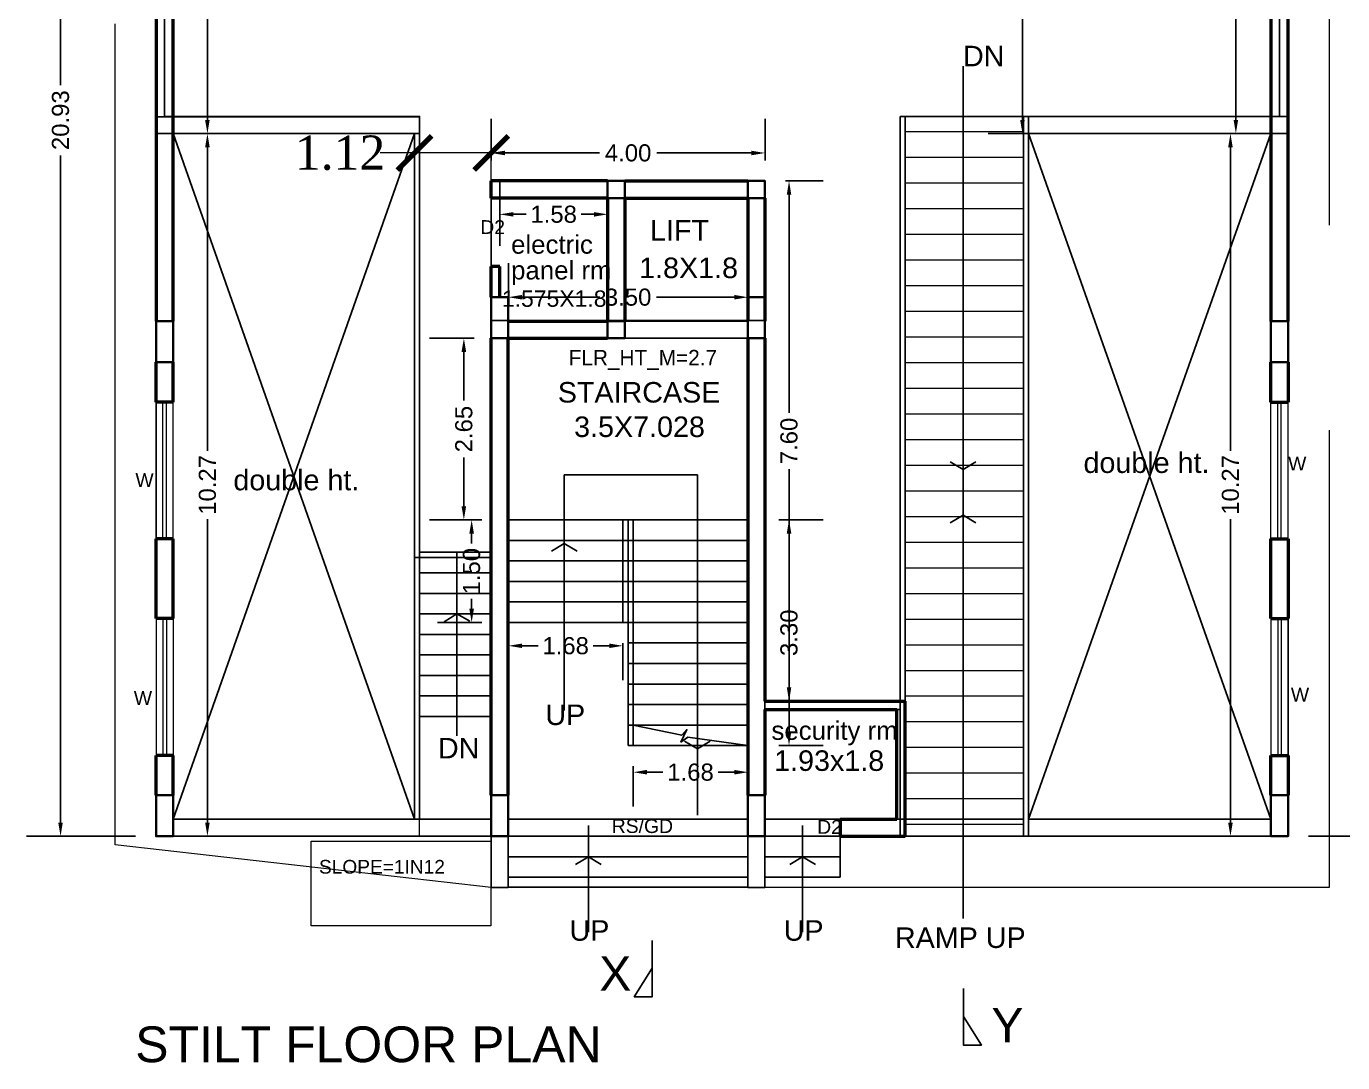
# Model space of a CAD drawing. Header units: metres. Extents: x 1218 to 1385, y 326 to 504.
# Drawn here: x 1249.53 to 1268.76, y 443.24 to 458.39 of the extents above; entities that cross this region are included whole.
import ezdxf

# ---------------------------------------------------------------- set-up
doc = ezdxf.new("R2010")
doc.units = ezdxf.units.M
doc.header["$MEASUREMENT"] = 0
for name, pattern in [('ACAD_ISO02W100', [15, 12, -3]), ('CONTINULUS', [0]), ('DASHED', [0])]:
    doc.linetypes.add(name, pattern=pattern)
for name, color, linetype, lineweight in [('BLK_1_DA_RAMP_1', 7, 'Continuous', 0), ('BLK_1_FLR_0_BLT_UP_AREA', 41, 'DASHED', 9), ('BLK_1_FLR_0_BLT_UP_AREA_DEDUCT', 41, 'DASHED', 9), ('BLK_1_FLR_0_EXIT_WIDTH_DOOR', 7, 'Continuous', 0), ('BLK_1_FLR_0_LIFT_1', 1, 'DASHED', 9), ('BLK_1_FLR_0_STAIR_1', 7, 'Continuous', 0), ('BLK_1_FLR_0_STAIR_1_FLIGHT_1', 7, 'Continuous', 0), ('BLK_1_FLR_0_STAIR_1_FLIGHT_2', 7, 'Continuous', 0), ('BLK_1_FLR_0_STAIR_1_LANDING_1', 7, 'Continuous', 0), ('TEXX', 4, 'Continuous', 35), ('wall', 92, 'Continuous', 50), ('win', 40, 'Continuous', 20)]:
    doc.layers.add(name, color=color, linetype=linetype, lineweight=lineweight)
for name, color, linetype, plot in [('BLK_1_FLR_0_REGULAR_ROOM_1', 7, 'Continuous', False), ('BLK_1_FLR_0_REGULAR_ROOM_2', 7, 'Continuous', False), ('BLK_1_FLR_0_REGULAR_ROOM_3', 7, 'Continuous', False), ('SPECIAL_PARKING', 7, 'Continuous', False), ('TWO_WHEELER_PARKING', 7, 'Continuous', False)]:
    doc.layers.add(name, color=color, linetype=linetype, plot=plot)
doc.layers.add('Text', color=7, linetype='Continuous')
doc.styles.add('Arial', font='arial.ttf', dxfattribs={"height": 0.2})
doc.styles.add('PreDCRFont', font='arial.ttf', dxfattribs={"height": 0.25})
doc.styles.add('style2', font='arial.ttf', dxfattribs={"height": 0.25})
doc.styles.add('TNR', font='times.ttf', dxfattribs={"height": 0.5})
doc.dimstyles.new('ARCHANA', dxfattribs={"dimscale": 0, "dimtxt": 0.5, "dimasz": 0.5, "dimexe": 0, "dimexo": 0, "dimgap": 0, "dimtad": 0, "dimzin": 0, "dimdsep": 46, "dimtxsty": 'TNR', "dimblk": 'ARCHTICK', "dimcen": 0.09, "dimclrd": 36, "dimclre": 36, "dimclrt": 7, "dimadec": 0, "dimazin": 0, "dimtfac": 1, "dimtofl": 0, "dimtmove": 0, "dimatfit": 3, "dimldrblk": 'ARCHTICK', "dimfxl": 1, "dimfrac": 2, "dimtolj": 1, "dimtzin": 0, "dimlwd": -1, "dimlwe": -1, "dimarcsym": 0})
doc.dimstyles.new('Copy of Standard2', dxfattribs={"dimtxt": 0.25, "dimasz": 0.2, "dimexe": 0.5, "dimexo": 0.3, "dimgap": 0.09, "dimtad": 0, "dimtoh": 1, "dimzin": 0, "dimdsep": 46, "dimtxsty": 'PreDCRFont', "dimcen": 0.025, "dimdle": 0.1, "dimadec": 0, "dimazin": 0, "dimtfac": 1, "dimtofl": 0, "dimtmove": 2, "dimatfit": 3, "dimfxl": 0.18, "dimtolj": 1, "dimtzin": 0, "dimarcsym": 0})

# ---------------------------------------------------------------- blocks, each defined once
blk = doc.blocks.new('*D28')
at = {"layer": 'Defpoints', "color": 0, "linetype": 'Continuous', "transparency": 16777216}
for p in [(1267.717, 467.487), (1267.204, 456.824), (1267.717, 456.824)]:
    blk.add_point(p, dxfattribs=at)
at = {"layer": 'Text', "color": 0, "linetype": 'Continuous', "lineweight": -2, "transparency": 16777216}
for p, q in [((1267.417, 467.487), (1266.704, 467.487)), ((1267.204, 467.287), (1267.204, 462.655)), ((1267.204, 457.024), (1267.204, 461.655)), ((1267.417, 456.824), (1266.704, 456.824))]:
    blk.add_line(p, q, dxfattribs=at)
at = {"layer": 'Text', "color": 0, "linetype": 'Continuous', "transparency": 16777216}
for points in [[(1267.171, 467.287), (1267.237, 467.287), (1267.204, 467.487)], [(1267.171, 457.024), (1267.237, 457.024), (1267.204, 456.824)]]:
    blk.add_solid(points, dxfattribs=at)
at = {"layer": 'Text', "color": 0, "linetype": 'Continuous', "transparency": 16777216, "insert": (1267.204, 462.155), "char_height": 0.25, "attachment_point": 5, "rotation": 90, "style": 'PreDCRFont'}
blk.add_mtext('\\A1;10.66', dxfattribs=at)
blk = doc.blocks.new('*D29')
at = {"layer": 'Defpoints', "color": 0, "linetype": 'Continuous', "transparency": 16777216}
for p in [(1267.717, 456.824), (1267.125, 446.554), (1267.717, 446.554)]:
    blk.add_point(p, dxfattribs=at)
at = {"layer": 'Text', "color": 0, "linetype": 'Continuous', "lineweight": -2, "transparency": 16777216}
for p, q in [((1267.417, 456.824), (1266.625, 456.824)), ((1267.125, 456.624), (1267.125, 452.189)), ((1267.125, 446.754), (1267.125, 451.189)), ((1267.417, 446.554), (1266.625, 446.554))]:
    blk.add_line(p, q, dxfattribs=at)
at = {"layer": 'Text', "color": 0, "linetype": 'Continuous', "transparency": 16777216}
for points in [[(1267.091, 456.624), (1267.158, 456.624), (1267.125, 456.824)], [(1267.091, 446.754), (1267.158, 446.754), (1267.125, 446.554)]]:
    blk.add_solid(points, dxfattribs=at)
at = {"layer": 'Text', "color": 0, "linetype": 'Continuous', "transparency": 16777216, "insert": (1267.125, 451.689), "char_height": 0.25, "attachment_point": 5, "rotation": 90, "style": 'PreDCRFont'}
blk.add_mtext('\\A1;10.27', dxfattribs=at)
blk = doc.blocks.new('*D30')
at = {"layer": 'Defpoints', "color": 0, "linetype": 'Continuous', "transparency": 16777216}
for p in [(1267.967, 467.487), (1269.303, 467.487), (1267.967, 446.554)]:
    blk.add_point(p, dxfattribs=at)
at = {"layer": 'Text', "color": 0, "linetype": 'Continuous', "lineweight": -2, "transparency": 16777216}
for p, q in [((1268.267, 467.487), (1269.803, 467.487)), ((1269.303, 467.287), (1269.303, 457.534)), ((1269.303, 446.754), (1269.303, 456.506)), ((1268.267, 446.554), (1269.803, 446.554))]:
    blk.add_line(p, q, dxfattribs=at)
at = {"layer": 'Text', "color": 0, "linetype": 'Continuous', "transparency": 16777216}
for points in [[(1269.269, 467.287), (1269.336, 467.287), (1269.303, 467.487)], [(1269.269, 446.754), (1269.336, 446.754), (1269.303, 446.554)]]:
    blk.add_solid(points, dxfattribs=at)
at = {"layer": 'Text', "color": 0, "linetype": 'Continuous', "transparency": 16777216, "insert": (1269.303, 457.02), "char_height": 0.25, "attachment_point": 5, "rotation": 90, "style": 'PreDCRFont'}
blk.add_mtext('\\A1;20.93', dxfattribs=at)
blk = doc.blocks.new('*D31')
at = {"layer": 'Defpoints', "color": 0, "linetype": 'Continuous', "transparency": 16777216}
for p in [(1251.677, 456.824), (1252.177, 456.824), (1251.677, 446.554)]:
    blk.add_point(p, dxfattribs=at)
at = {"layer": 'Text', "color": 0, "linetype": 'Continuous', "lineweight": -2, "transparency": 16777216}
for p, q in [((1251.977, 456.824), (1252.677, 456.824)), ((1252.177, 456.624), (1252.177, 452.189)), ((1252.177, 446.754), (1252.177, 451.189)), ((1251.977, 446.554), (1252.677, 446.554))]:
    blk.add_line(p, q, dxfattribs=at)
at = {"layer": 'Text', "color": 0, "linetype": 'Continuous', "transparency": 16777216}
for points in [[(1252.143, 456.624), (1252.21, 456.624), (1252.177, 456.824)], [(1252.143, 446.754), (1252.21, 446.754), (1252.177, 446.554)]]:
    blk.add_solid(points, dxfattribs=at)
at = {"layer": 'Text', "color": 0, "linetype": 'Continuous', "transparency": 16777216, "insert": (1252.177, 451.689), "char_height": 0.25, "attachment_point": 5, "rotation": 90, "style": 'PreDCRFont'}
blk.add_mtext('\\A1;10.27', dxfattribs=at)
blk = doc.blocks.new('*D32')
at = {"layer": 'Defpoints', "color": 0, "linetype": 'Continuous', "transparency": 16777216}
for p in [(1252.177, 467.487), (1252.177, 467.487), (1251.677, 456.824)]:
    blk.add_point(p, dxfattribs=at)
at = {"layer": 'Text', "color": 0, "linetype": 'Continuous', "lineweight": -2, "transparency": 16777216}
for p, q in [((1251.877, 467.487), (1251.677, 467.487)), ((1252.177, 467.287), (1252.177, 462.655)), ((1252.177, 457.024), (1252.177, 461.655)), ((1251.977, 456.824), (1252.677, 456.824))]:
    blk.add_line(p, q, dxfattribs=at)
at = {"layer": 'Text', "color": 0, "linetype": 'Continuous', "transparency": 16777216}
for points in [[(1252.143, 467.287), (1252.21, 467.287), (1252.177, 467.487)], [(1252.143, 457.024), (1252.21, 457.024), (1252.177, 456.824)]]:
    blk.add_solid(points, dxfattribs=at)
at = {"layer": 'Text', "color": 0, "linetype": 'Continuous', "transparency": 16777216, "insert": (1252.177, 462.155), "char_height": 0.25, "attachment_point": 5, "rotation": 90, "style": 'PreDCRFont'}
blk.add_mtext('\\A1;10.66', dxfattribs=at)
blk = doc.blocks.new('*D33')
at = {"layer": 'Defpoints', "color": 0, "linetype": 'Continuous', "transparency": 16777216}
for p in [(1260.324, 456.541), (1256.324, 456.132), (1260.324, 456.132)]:
    blk.add_point(p, dxfattribs=at)
at = {"layer": 'Text', "color": 0, "linetype": 'Continuous', "lineweight": -2, "transparency": 16777216}
for p, q in [((1256.324, 456.432), (1256.324, 457.041)), ((1260.324, 456.432), (1260.324, 457.041)), ((1256.524, 456.541), (1257.904, 456.541)), ((1260.124, 456.541), (1258.743, 456.541))]:
    blk.add_line(p, q, dxfattribs=at)
at = {"layer": 'Text', "color": 0, "linetype": 'Continuous', "transparency": 16777216}
for points in [[(1256.524, 456.574), (1256.524, 456.507), (1256.324, 456.541)], [(1260.124, 456.574), (1260.124, 456.507), (1260.324, 456.541)]]:
    blk.add_solid(points, dxfattribs=at)
at = {"layer": 'Text', "color": 0, "linetype": 'Continuous', "transparency": 16777216, "insert": (1258.324, 456.541), "char_height": 0.25, "attachment_point": 5, "style": 'PreDCRFont'}
blk.add_mtext('\\A1;4.00', dxfattribs=at)
blk = doc.blocks.new('_ArchTick')
at = {"color": 0, "linetype": 'ByBlock', "const_width": 0.15}
blk.add_lwpolyline([(-0.5, -0.5), (0.5, 0.5)], dxfattribs=at)
blk = doc.blocks.new('*D34')
at = {"layer": 'BLK_1_FLR_0_EXIT_WIDTH_DOOR', "color": 36, "ltscale": 0.5, "transparency": 16777216}
for p, q in [((1255.202, 456.541), (1254.702, 456.541)), ((1255.202, 456.132), (1255.202, 456.541)), ((1256.324, 456.541), (1255.202, 456.541)), ((1256.324, 456.132), (1256.324, 456.541))]:
    blk.add_line(p, q, dxfattribs=at)
at = {"layer": 'Defpoints', "color": 0, "ltscale": 0.5, "transparency": 16777216}
for p in [(1255.202, 456.541), (1255.202, 456.132), (1256.324, 456.132)]:
    blk.add_point(p, dxfattribs=at)
at = {"layer": 'BLK_1_FLR_0_EXIT_WIDTH_DOOR', "color": 36, "ltscale": 0.5, "transparency": 16777216, "xscale": 0.5, "yscale": 0.5, "zscale": 0.5, "rotation": 180}
blk.add_blockref('_ArchTick', (1255.202, 456.541), dxfattribs=at)
at = {"layer": 'BLK_1_FLR_0_EXIT_WIDTH_DOOR', "color": 36, "ltscale": 0.5, "transparency": 16777216, "xscale": 0.5, "yscale": 0.5, "zscale": 0.5}
blk.add_blockref('_ArchTick', (1256.324, 456.541), dxfattribs=at)
at = {"layer": 'BLK_1_FLR_0_EXIT_WIDTH_DOOR', "color": 7, "ltscale": 0.5, "transparency": 16777216, "insert": (1254.115, 456.541), "char_height": 0.5, "attachment_point": 5, "style": 'TNR'}
blk.add_mtext('\\A1;1.12', dxfattribs=at)
blk = doc.blocks.new('*D35')
at = {"layer": 'Defpoints', "color": 0, "linetype": 'Continuous', "transparency": 16777216}
for p in [(1260.324, 456.132), (1260.324, 448.529), (1260.675, 448.529)]:
    blk.add_point(p, dxfattribs=at)
at = {"layer": 'Text', "color": 0, "linetype": 'Continuous', "lineweight": -2, "transparency": 16777216}
for p, q in [((1260.624, 456.132), (1261.175, 456.132)), ((1260.675, 455.932), (1260.675, 452.744)), ((1260.675, 448.729), (1260.675, 451.917)), ((1260.624, 448.529), (1261.175, 448.529))]:
    blk.add_line(p, q, dxfattribs=at)
at = {"layer": 'Text', "color": 0, "linetype": 'Continuous', "transparency": 16777216}
for points in [[(1260.642, 455.932), (1260.708, 455.932), (1260.675, 456.132)], [(1260.642, 448.729), (1260.708, 448.729), (1260.675, 448.529)]]:
    blk.add_solid(points, dxfattribs=at)
at = {"layer": 'Text', "color": 0, "linetype": 'Continuous', "transparency": 16777216, "insert": (1260.675, 452.331), "char_height": 0.25, "attachment_point": 5, "rotation": 90, "style": 'PreDCRFont'}
blk.add_mtext('\\A1;7.60', dxfattribs=at)
blk = doc.blocks.new('*D36')
at = {"layer": 'Defpoints', "color": 0, "linetype": 'Continuous', "transparency": 16777216}
for p in [(1258.024, 455.644), (1256.449, 454.882), (1258.024, 454.882)]:
    blk.add_point(p, dxfattribs=at)
at = {"layer": 'Text', "color": 0, "linetype": 'Continuous', "lineweight": -2, "transparency": 16777216}
for p, q in [((1256.449, 455.182), (1256.449, 456.144)), ((1258.024, 455.182), (1258.024, 456.144)), ((1256.649, 455.644), (1256.833, 455.644)), ((1257.824, 455.644), (1257.639, 455.644))]:
    blk.add_line(p, q, dxfattribs=at)
at = {"layer": 'Text', "color": 0, "linetype": 'Continuous', "transparency": 16777216}
for points in [[(1256.649, 455.677), (1256.649, 455.61), (1256.449, 455.644)], [(1257.824, 455.677), (1257.824, 455.61), (1258.024, 455.644)]]:
    blk.add_solid(points, dxfattribs=at)
at = {"layer": 'Text', "color": 0, "linetype": 'Continuous', "transparency": 16777216, "insert": (1257.236, 455.644), "char_height": 0.25, "attachment_point": 5, "style": 'PreDCRFont'}
blk.add_mtext('\\A1;1.58', dxfattribs=at)
blk = doc.blocks.new('*D85')
at = {"layer": 'Defpoints', "color": 0, "linetype": 'Continuous', "transparency": 16777216}
for p in [(1251.427, 467.487), (1250.031, 446.554), (1251.427, 446.554)]:
    blk.add_point(p, dxfattribs=at)
at = {"layer": 'Text', "color": 0, "linetype": 'Continuous', "lineweight": -2, "transparency": 16777216}
for p, q in [((1251.127, 467.487), (1249.531, 467.487)), ((1250.031, 467.287), (1250.031, 457.534)), ((1250.031, 446.754), (1250.031, 456.506)), ((1251.127, 446.554), (1249.531, 446.554))]:
    blk.add_line(p, q, dxfattribs=at)
at = {"layer": 'Text', "color": 0, "linetype": 'Continuous', "transparency": 16777216}
for points in [[(1249.997, 467.287), (1250.064, 467.287), (1250.031, 467.487)], [(1249.997, 446.754), (1250.064, 446.754), (1250.031, 446.554)]]:
    blk.add_solid(points, dxfattribs=at)
at = {"layer": 'Text', "color": 0, "linetype": 'Continuous', "transparency": 16777216, "insert": (1250.031, 457.02), "char_height": 0.25, "attachment_point": 5, "rotation": 90, "style": 'PreDCRFont'}
blk.add_mtext('\\A1;20.93', dxfattribs=at)
blk = doc.blocks.new('*D130')
at = {"layer": 'Defpoints', "color": 0, "linetype": 'Continuous', "transparency": 16777216}
for p in [(1264.598, 467.487), (1264.086, 456.824), (1264.598, 456.824)]:
    blk.add_point(p, dxfattribs=at)
at = {"layer": 'Text', "color": 0, "linetype": 'Continuous', "lineweight": -2, "transparency": 16777216}
for p, q in [((1264.298, 467.487), (1263.586, 467.487)), ((1264.086, 467.287), (1264.086, 462.655)), ((1264.086, 457.024), (1264.086, 461.655)), ((1264.298, 456.824), (1263.586, 456.824))]:
    blk.add_line(p, q, dxfattribs=at)
at = {"layer": 'Text', "color": 0, "linetype": 'Continuous', "transparency": 16777216}
for points in [[(1264.052, 467.287), (1264.119, 467.287), (1264.086, 467.487)], [(1264.052, 457.024), (1264.119, 457.024), (1264.086, 456.824)]]:
    blk.add_solid(points, dxfattribs=at)
at = {"layer": 'Text', "color": 0, "linetype": 'Continuous', "transparency": 16777216, "insert": (1264.086, 462.155), "char_height": 0.25, "attachment_point": 5, "rotation": 90, "style": 'PreDCRFont'}
blk.add_mtext('\\A1;10.66', dxfattribs=at)
blk = doc.blocks.new('*D133')
at = {"layer": 'BLK_1_FLR_0_STAIR_1_FLIGHT_1', "color": 0, "linetype": 'Continuous', "lineweight": -2, "transparency": 16777216}
for p, q in [((1256.187, 451.178), (1255.537, 451.178)), ((1256.037, 450.978), (1256.037, 450.831)), ((1256.037, 449.878), (1256.037, 450.026)), ((1256.187, 449.678), (1255.537, 449.678))]:
    blk.add_line(p, q, dxfattribs=at)
at = {"layer": 'BLK_1_FLR_0_STAIR_1_FLIGHT_1', "color": 0, "linetype": 'Continuous', "transparency": 16777216}
for points in [[(1256.004, 450.978), (1256.071, 450.978), (1256.037, 451.178)], [(1256.004, 449.878), (1256.071, 449.878), (1256.037, 449.678)]]:
    blk.add_solid(points, dxfattribs=at)
at = {"layer": 'Defpoints', "color": 0, "linetype": 'Continuous', "transparency": 16777216}
for p in [(1256.574, 451.178), (1256.037, 449.678), (1256.574, 449.678)]:
    blk.add_point(p, dxfattribs=at)
at = {"layer": 'BLK_1_FLR_0_STAIR_1_FLIGHT_1', "color": 0, "linetype": 'Continuous', "transparency": 16777216, "insert": (1256.037, 450.428), "char_height": 0.25, "attachment_point": 5, "rotation": 90, "style": 'PreDCRFont'}
blk.add_mtext('\\A1;1.50', dxfattribs=at)
blk = doc.blocks.new('*D134')
at = {"layer": 'BLK_1_FLR_0_STAIR_1_FLIGHT_1', "color": 0, "linetype": 'Continuous', "lineweight": -2, "transparency": 16777216}
for p, q in [((1256.574, 449.378), (1256.574, 448.837)), ((1256.774, 449.337), (1257.008, 449.337)), ((1258.049, 449.337), (1257.814, 449.337)), ((1258.249, 449.378), (1258.249, 448.837))]:
    blk.add_line(p, q, dxfattribs=at)
at = {"layer": 'BLK_1_FLR_0_STAIR_1_FLIGHT_1', "color": 0, "linetype": 'Continuous', "transparency": 16777216}
for points in [[(1256.774, 449.37), (1256.774, 449.304), (1256.574, 449.337)], [(1258.049, 449.37), (1258.049, 449.304), (1258.249, 449.337)]]:
    blk.add_solid(points, dxfattribs=at)
at = {"layer": 'Defpoints', "color": 0, "linetype": 'Continuous', "transparency": 16777216}
for p in [(1256.574, 449.678), (1258.249, 449.678), (1258.249, 449.337)]:
    blk.add_point(p, dxfattribs=at)
at = {"layer": 'BLK_1_FLR_0_STAIR_1_FLIGHT_1', "color": 0, "linetype": 'Continuous', "transparency": 16777216, "insert": (1257.411, 449.337), "char_height": 0.25, "attachment_point": 5, "style": 'PreDCRFont'}
blk.add_mtext('\\A1;1.68', dxfattribs=at)
blk = doc.blocks.new('*D135')
at = {"layer": 'BLK_1_FLR_0_STAIR_1_FLIGHT_2', "color": 0, "linetype": 'Continuous', "lineweight": -2, "transparency": 16777216}
for p, q in [((1260.525, 451.178), (1261.175, 451.178)), ((1260.675, 450.978), (1260.675, 449.943)), ((1260.675, 448.078), (1260.675, 449.114)), ((1260.525, 447.878), (1261.175, 447.878))]:
    blk.add_line(p, q, dxfattribs=at)
at = {"layer": 'BLK_1_FLR_0_STAIR_1_FLIGHT_2', "color": 0, "linetype": 'Continuous', "transparency": 16777216}
for points in [[(1260.642, 450.978), (1260.708, 450.978), (1260.675, 451.178)], [(1260.642, 448.078), (1260.708, 448.078), (1260.675, 447.878)]]:
    blk.add_solid(points, dxfattribs=at)
at = {"layer": 'Defpoints', "color": 0, "linetype": 'Continuous', "transparency": 16777216}
for p in [(1260.074, 451.178), (1260.074, 447.878), (1260.675, 447.878)]:
    blk.add_point(p, dxfattribs=at)
at = {"layer": 'BLK_1_FLR_0_STAIR_1_FLIGHT_2', "color": 0, "linetype": 'Continuous', "transparency": 16777216, "insert": (1260.675, 449.528), "char_height": 0.25, "attachment_point": 5, "rotation": 90, "style": 'PreDCRFont'}
blk.add_mtext('\\A1;3.30', dxfattribs=at)
blk = doc.blocks.new('*D136')
at = {"layer": 'BLK_1_FLR_0_STAIR_1_FLIGHT_2', "color": 0, "linetype": 'Continuous', "lineweight": -2, "transparency": 16777216}
for p, q in [((1258.399, 447.578), (1258.399, 446.989)), ((1260.074, 447.578), (1260.074, 446.989)), ((1258.599, 447.489), (1258.833, 447.489)), ((1259.874, 447.489), (1259.639, 447.489))]:
    blk.add_line(p, q, dxfattribs=at)
at = {"layer": 'BLK_1_FLR_0_STAIR_1_FLIGHT_2', "color": 0, "linetype": 'Continuous', "transparency": 16777216}
for points in [[(1258.599, 447.523), (1258.599, 447.456), (1258.399, 447.489)], [(1259.874, 447.523), (1259.874, 447.456), (1260.074, 447.489)]]:
    blk.add_solid(points, dxfattribs=at)
at = {"layer": 'Defpoints', "color": 0, "linetype": 'Continuous', "transparency": 16777216}
for p in [(1258.399, 447.878), (1260.074, 447.878), (1260.074, 447.489)]:
    blk.add_point(p, dxfattribs=at)
at = {"layer": 'BLK_1_FLR_0_STAIR_1_FLIGHT_2', "color": 0, "linetype": 'Continuous', "transparency": 16777216, "insert": (1259.236, 447.489), "char_height": 0.25, "attachment_point": 5, "style": 'PreDCRFont'}
blk.add_mtext('\\A1;1.68', dxfattribs=at)
blk = doc.blocks.new('*D137')
at = {"layer": 'BLK_1_FLR_0_STAIR_1_LANDING_1', "color": 0, "lineweight": -2, "transparency": 16777216}
for p, q in [((1256.074, 453.832), (1255.424, 453.832)), ((1255.924, 453.632), (1255.924, 452.923)), ((1255.924, 451.378), (1255.924, 452.088)), ((1256.074, 451.178), (1255.424, 451.178))]:
    blk.add_line(p, q, dxfattribs=at)
at = {"layer": 'BLK_1_FLR_0_STAIR_1_LANDING_1', "color": 0, "transparency": 16777216}
for points in [[(1255.89, 453.632), (1255.957, 453.632), (1255.924, 453.832)], [(1255.89, 451.378), (1255.957, 451.378), (1255.924, 451.178)]]:
    blk.add_solid(points, dxfattribs=at)
at = {"layer": 'Defpoints', "color": 0, "transparency": 16777216}
for p in [(1255.924, 453.832), (1256.574, 453.832), (1256.574, 451.178)]:
    blk.add_point(p, dxfattribs=at)
at = {"layer": 'BLK_1_FLR_0_STAIR_1_LANDING_1', "color": 0, "transparency": 16777216, "insert": (1255.924, 452.505), "char_height": 0.25, "attachment_point": 5, "rotation": 90, "style": 'PreDCRFont'}
blk.add_mtext('\\A1;2.65', dxfattribs=at)
blk = doc.blocks.new('*D138')
at = {"layer": 'BLK_1_FLR_0_STAIR_1_LANDING_1', "color": 0, "lineweight": -2, "transparency": 16777216}
for p, q in [((1256.574, 454.282), (1256.574, 454.932)), ((1260.074, 454.282), (1260.074, 454.932)), ((1256.774, 454.432), (1257.909, 454.432)), ((1259.874, 454.432), (1258.738, 454.432))]:
    blk.add_line(p, q, dxfattribs=at)
at = {"layer": 'BLK_1_FLR_0_STAIR_1_LANDING_1', "color": 0, "transparency": 16777216}
for points in [[(1256.774, 454.466), (1256.774, 454.399), (1256.574, 454.432)], [(1259.874, 454.466), (1259.874, 454.399), (1260.074, 454.432)]]:
    blk.add_solid(points, dxfattribs=at)
at = {"layer": 'Defpoints', "color": 0, "transparency": 16777216}
for p in [(1260.074, 454.432), (1256.574, 453.832), (1260.074, 453.832)]:
    blk.add_point(p, dxfattribs=at)
at = {"layer": 'BLK_1_FLR_0_STAIR_1_LANDING_1', "color": 0, "transparency": 16777216, "insert": (1258.324, 454.432), "char_height": 0.25, "attachment_point": 5, "style": 'PreDCRFont'}
blk.add_mtext('\\A1;3.50', dxfattribs=at)

msp = doc.modelspace()

# ---------------------------------------------------------------- hatches: boundary and pattern name
at = {"layer": 'win', "linetype": 'Continuous'}
h = msp.add_hatch(dxfattribs=at)
h.set_pattern_fill('ANSI31', color=256, scale=3, angle=135)
h.set_pattern_definition([(180, (45.70003, -8.89688), (-1e-16, -0.375), [])])
h.paths.add_polyline_path([(1264.0985, 457.0739), (1263.2172, 457.0739), (1263.2172, 446.5539), (1264.0985, 446.5539)])
h.paths.add_polyline_path([(1263.2172, 457.0739), (1262.3735, 457.0739), (1262.3735, 451.0539), (1262.3735, 446.5539), (1263.2172, 446.5539)])

# ---------------------------------------------------------------- linework, layer by layer
at = {"linetype": 'Continuous'}
for p, q in [((1263.2172, 445.3517), (1263.2172, 457.8077)), ((1251.6771, 457.0739), (1255.2771, 457.0739)), ((1255.2771, 446.8039), (1255.2771, 457.0739)), ((1264.1735, 457.0739), (1262.2985, 457.0739)), ((1262.2985, 448.5289), (1262.2985, 457.0739)), ((1262.3735, 448.5289), (1262.3735, 457.0739)), ((1264.0985, 446.5539), (1264.0985, 457.0739)), ((1264.1735, 457.0739), (1267.7169, 457.0739)), ((1251.4271, 456.8239), (1255.2771, 456.8239)), ((1251.6771, 456.8239), (1255.2021, 446.8039)), ((1251.6771, 446.8039), (1255.2021, 456.8239)), ((1255.2021, 446.8039), (1255.2021, 456.8239)), ((1264.1735, 446.5539), (1264.1735, 456.8239)), ((1264.1735, 456.8239), (1267.9669, 456.8239)), ((1264.1735, 456.8239), (1267.7169, 446.8039)), ((1264.1735, 446.8039), (1267.7169, 456.8239)), ((1256.3235, 450.7039), (1255.2771, 450.7039)), ((1256.3235, 450.6289), (1255.2021, 450.6289)), ((1256.3235, 450.4039), (1255.2771, 450.4039)), ((1256.3235, 450.1039), (1255.2771, 450.1039)), ((1256.3235, 449.8039), (1255.2771, 449.8039)), ((1256.3235, 449.5039), (1255.2771, 449.5039)), ((1256.3235, 449.2039), (1255.2771, 449.2039)), ((1256.3235, 448.9039), (1255.2771, 448.9039)), ((1256.3235, 448.6039), (1255.2771, 448.6039)), ((1256.3235, 448.3039), (1255.2771, 448.3039)), ((1251.6771, 446.8039), (1256.3235, 446.8039)), ((1264.1735, 446.8039), (1267.7169, 446.8039)), ((1251.6771, 446.5539), (1256.3235, 446.5539)), ((1255.2122, 446.5539), (1256.5735, 446.5539)), ((1261.4235, 446.5539), (1260.3235, 446.5539)), ((1261.4235, 446.5539), (1261.4235, 445.9539)), ((1262.3735, 446.5539), (1267.7169, 446.5539)), ((1261.4235, 446.2539), (1260.3235, 446.2539)), ((1261.4235, 445.9539), (1260.3235, 445.9539))]:
    msp.add_line(p, q, dxfattribs=at)
at = {"color": 1, "linetype": 'Continuous'}
msp.add_lwpolyline([(1260.3235, 454.0928), (1258.0235, 454.0928), (1258.0235, 456.1324), (1260.3235, 456.1324)], close=True, dxfattribs=at)
at = {"linetype": 'Continuous'}
for points in [[(1255.8212, 450.7039), (1255.8212, 448.0221)], [(1258.3985, 448.1784), (1259.1063, 448.0289), (1259.1841, 448.1125), (1259.0948, 447.9299), (1259.1979, 448.0028), (1260.0735, 447.8784)], [(1257.7442, 446.7087), (1257.7442, 445.1505)], [(1260.8735, 446.7087), (1260.8735, 445.1505)]]:
    msp.add_lwpolyline(points, dxfattribs=at)
at = {"layer": 'BLK_1_DA_RAMP_1', "linetype": 'Continuous'}
msp.add_lwpolyline([(1256.3172, 445.2423), (1253.694, 445.2423), (1253.694, 446.482), (1256.3172, 446.482)], close=True, dxfattribs=at)
at = {"layer": 'BLK_1_FLR_0_BLT_UP_AREA', "color": 41, "linetype": 'CONTINULUS', "ltscale": 0.05}
msp.add_lwpolyline([(1267.9669, 467.4869), (1266.7041, 467.4869), (1257.2335, 467.4869), (1256.3235, 467.4869), (1251.4271, 467.4869), (1251.4271, 446.5539), (1256.3235, 446.5539), (1256.8596, 446.5539), (1259.569, 446.5539), (1260.3235, 446.5539), (1267.9669, 446.5539)], close=True, dxfattribs=at)
at = {"layer": 'BLK_1_FLR_0_BLT_UP_AREA_DEDUCT', "color": 41, "linetype": 'Continuous'}
for points in [[(1267.9669, 457.0739), (1264.0985, 457.0739), (1264.0985, 446.5539), (1267.9669, 446.5539)], [(1255.2771, 456.8239), (1251.4271, 456.8239), (1251.4271, 446.5539), (1255.2771, 446.5539)]]:
    msp.add_lwpolyline(points, close=True, dxfattribs=at)
at = {"layer": 'BLK_1_FLR_0_LIFT_1', "color": 1, "linetype": 'CONTINULUS', "ltscale": 0.05}
msp.add_lwpolyline([(1260.0735, 455.8824), (1258.2735, 455.8824), (1258.2735, 454.0928), (1260.0735, 454.0928)], close=True, dxfattribs=at)
at = {"layer": 'BLK_1_FLR_0_REGULAR_ROOM_1', "color": 38, "linetype": 'Continuous'}
msp.add_lwpolyline([(1251.4271, 467.4869), (1251.4271, 457.0698), (1255.2771, 457.0698), (1255.2771, 446.8039), (1255.2771, 446.8039), (1256.3235, 446.8039), (1256.3235, 454.0928), (1258.0235, 454.0928), (1258.0235, 456.1324), (1260.3235, 456.1324), (1260.3235, 446.5539), (1264.0985, 446.5539), (1264.0985, 457.0739), (1267.9669, 457.0739), (1267.9669, 467.4869), (1251.4271, 467.4869)], close=True, dxfattribs=at)
at = {"layer": 'BLK_1_FLR_0_REGULAR_ROOM_2', "color": 30, "linetype": 'Continuous'}
msp.add_lwpolyline([(1262.2985, 446.5539), (1260.3235, 446.5539), (1260.3235, 448.4039), (1262.2985, 448.4039)], close=True, dxfattribs=at)
at = {"layer": 'BLK_1_FLR_0_REGULAR_ROOM_3', "color": 30, "linetype": 'Continuous'}
msp.add_lwpolyline([(1258.0235, 453.8324), (1256.3235, 453.8324), (1256.3235, 456.1324), (1258.0235, 456.1324)], close=True, dxfattribs=at)
at = {"layer": 'BLK_1_FLR_0_STAIR_1'}
msp.add_lwpolyline([(1256.3235, 446.5539), (1260.3235, 446.5539), (1260.3235, 454.0928), (1256.3235, 454.0928)], close=True, dxfattribs=at)
at = {"layer": 'BLK_1_FLR_0_STAIR_1_FLIGHT_1', "color": 3}
for p, q in [((1256.5735, 451.1784), (1258.2485, 451.1784)), ((1256.5735, 450.8784), (1258.2485, 450.8784)), ((1256.5735, 450.5784), (1258.2485, 450.5784)), ((1256.5735, 450.2784), (1258.2485, 450.2784)), ((1256.5735, 449.9784), (1258.2485, 449.9784)), ((1256.5735, 449.6784), (1258.2485, 449.6784))]:
    msp.add_line(p, q, dxfattribs=at)
at = {"layer": 'BLK_1_FLR_0_STAIR_1_FLIGHT_1'}
msp.add_lwpolyline([(1256.5735, 449.6784), (1258.2485, 449.6784), (1258.2485, 451.1784), (1256.5735, 451.1784)], close=True, dxfattribs=at)
at = {"layer": 'BLK_1_FLR_0_STAIR_1_FLIGHT_2', "color": 3}
for p, q in [((1258.3985, 451.1784), (1260.0735, 451.1784)), ((1258.3985, 450.8784), (1260.0735, 450.8784)), ((1258.3985, 450.5784), (1260.0735, 450.5784)), ((1258.3985, 450.2784), (1260.0735, 450.2784)), ((1258.3985, 449.9784), (1260.0735, 449.9784)), ((1258.3985, 449.6784), (1260.0735, 449.6784)), ((1258.3985, 449.3784), (1260.0735, 449.3784)), ((1258.3985, 449.0784), (1260.0735, 449.0784)), ((1258.3985, 448.7784), (1260.0735, 448.7784)), ((1258.3985, 448.4784), (1260.0735, 448.4784)), ((1258.3985, 448.1784), (1260.0735, 448.1784)), ((1258.3985, 447.8784), (1260.0735, 447.8784))]:
    msp.add_line(p, q, dxfattribs=at)
at = {"layer": 'BLK_1_FLR_0_STAIR_1_FLIGHT_2'}
msp.add_lwpolyline([(1260.0735, 447.8784), (1258.3985, 447.8784), (1258.3985, 451.1784), (1260.0735, 451.1784)], close=True, dxfattribs=at)
at = {"layer": 'BLK_1_FLR_0_STAIR_1_LANDING_1'}
msp.add_lwpolyline([(1256.5735, 451.1784), (1260.0735, 451.1784), (1260.0735, 453.8324), (1256.5735, 453.8324)], close=True, dxfattribs=at)
at = {"layer": 'SPECIAL_PARKING', "color": 3, "linetype": 'Continuous'}
msp.add_lwpolyline([(1251.5521, 467.3619), (1251.5521, 457.0698), (1255.2771, 457.0698), (1255.2771, 446.8039), (1255.2771, 446.8039), (1256.3235, 446.8039), (1256.3235, 454.0928), (1258.0235, 454.0928), (1258.0235, 456.1324), (1260.3235, 456.1324), (1260.3235, 446.8039), (1264.0985, 446.8039), (1264.0985, 457.0739), (1267.8419, 457.0739), (1267.8419, 467.3619), (1251.5521, 467.3619)], close=True, dxfattribs=at)
at = {"layer": 'Text', "linetype": 'Continuous'}
for p, q in [((1256.5735, 451.1784), (1260.0735, 451.1784)), ((1258.2485, 449.6784), (1258.2485, 451.1784)), ((1258.3235, 447.8784), (1258.3235, 451.1784)), ((1258.3985, 447.8784), (1258.3985, 451.1784)), ((1256.5735, 450.8784), (1260.0735, 450.8784)), ((1256.5735, 450.5784), (1260.0735, 450.5784)), ((1256.5735, 450.2784), (1260.0735, 450.2784)), ((1258.3235, 450.2784), (1260.0735, 450.2784)), ((1256.5735, 449.9784), (1260.0735, 449.9784)), ((1258.3235, 449.9784), (1260.0735, 449.9784)), ((1256.5735, 449.6784), (1260.0735, 449.6784)), ((1258.3235, 449.3784), (1260.0735, 449.3784)), ((1258.3235, 449.3784), (1260.0735, 449.3784)), ((1258.3235, 449.0784), (1260.0735, 449.0784)), ((1258.3235, 448.7784), (1260.0735, 448.7784)), ((1258.3235, 448.4784), (1260.0735, 448.4784)), ((1258.3235, 448.1784), (1260.0735, 448.1784)), ((1258.3235, 447.8784), (1260.0735, 447.8784)), ((1260.0735, 446.5539), (1256.5735, 446.5539)), ((1260.0735, 446.2539), (1256.5735, 446.2539)), ((1260.0735, 446.2539), (1256.5735, 446.2539)), ((1260.0735, 445.9539), (1256.5735, 445.9539)), ((1260.0735, 445.9539), (1256.5735, 445.9539))]:
    msp.add_line(p, q, dxfattribs=at)
at = {"layer": 'Text', "linetype": 'ACAD_ISO02W100'}
for p, q in [((1260.0735, 446.8039), (1256.5735, 446.8039)), ((1256.3235, 446.5539), (1256.3235, 445.8039)), ((1256.5735, 446.5539), (1256.5735, 445.8039)), ((1260.0735, 446.5539), (1260.0735, 445.8039)), ((1260.3235, 446.5539), (1260.3235, 445.8039)), ((1256.3235, 445.8039), (1256.5735, 445.8039)), ((1256.5735, 445.8111), (1260.0735, 445.8111)), ((1260.0735, 445.8039), (1260.3235, 445.8039))]:
    msp.add_line(p, q, dxfattribs=at)
at = {"layer": 'Text', "linetype": 'Continuous'}
for points in [[(1263.4045, 452.0251), (1263.2172, 451.913), (1263.0299, 452.0251)], [(1257.3904, 448.39), (1257.3904, 451.8357), (1259.336, 451.8357), (1259.336, 446.8615)], [(1263.4045, 451.1343), (1263.2172, 451.2464), (1263.0299, 451.1343)], [(1257.5777, 450.7198), (1257.3904, 450.8319), (1257.203, 450.7198)], [(1256.0109, 449.6959), (1255.8212, 449.8039), (1255.6363, 449.6878)], [(1259.5233, 447.944), (1259.336, 447.8319), (1259.1486, 447.944)], [(1257.9315, 446.1418), (1257.7442, 446.2539), (1257.5569, 446.1418)], [(1261.0608, 446.1418), (1260.8735, 446.2539), (1260.6862, 446.1418)]]:
    msp.add_lwpolyline(points, dxfattribs=at)
at = {"layer": 'Text'}
for points in [[(1258.6765, 444.6266), (1258.4137, 444.2073), (1258.6765, 444.2073), (1258.6765, 445.0318)], [(1263.2231, 443.9202), (1263.4859, 443.5008), (1263.2231, 443.5008), (1263.2231, 444.3254)]]:
    msp.add_lwpolyline(points, dxfattribs=at)
at = {"layer": 'TEXX', "linetype": 'Continuous'}
for points in [[(1258.2735, 455.8824), (1258.0235, 455.8824), (1258.0235, 456.1324), (1258.2735, 456.1324)], [(1260.0735, 455.8824), (1260.3235, 455.8824), (1260.3235, 456.1324), (1260.0735, 456.1324)], [(1256.5735, 453.8324), (1256.5735, 454.4324), (1256.3235, 454.4324), (1256.3235, 453.8324)], [(1260.3235, 453.8324), (1260.3235, 454.4324), (1260.0735, 454.4324), (1260.0735, 453.8324)], [(1251.6771, 453.4824), (1251.6771, 454.0824), (1251.4271, 454.0824), (1251.4271, 453.4824)], [(1258.2735, 453.8324), (1258.0235, 453.8324), (1258.0235, 454.0824), (1258.2735, 454.0824)], [(1267.7169, 453.4824), (1267.7169, 454.0824), (1267.9669, 454.0824), (1267.9669, 453.4824)], [(1251.6771, 446.5539), (1251.6771, 447.1539), (1251.4271, 447.1539), (1251.4271, 446.5539)], [(1256.5735, 446.5539), (1256.5735, 447.1539), (1256.3235, 447.1539), (1256.3235, 446.5539)], [(1260.0735, 446.5539), (1260.0735, 447.1539), (1260.3235, 447.1539), (1260.3235, 446.5539)], [(1267.7169, 446.5539), (1267.7169, 447.1539), (1267.9669, 447.1539), (1267.9669, 446.5539)]]:
    msp.add_lwpolyline(points, close=True, dxfattribs=at)
at = {"layer": 'TWO_WHEELER_PARKING', "color": 1, "linetype": 'Continuous'}
msp.add_lwpolyline([(1251.5521, 467.4869), (1267.8419, 467.4869), (1267.8419, 457.0739), (1264.1735, 457.0739), (1264.1735, 446.5539), (1262.2985, 446.5539), (1262.2985, 448.5289), (1260.3235, 448.5289), (1260.3235, 456.1324), (1256.3235, 456.1324), (1256.3235, 446.8039), (1255.2771, 446.8039), (1255.2771, 457.0759), (1251.5521, 457.0718), (1251.5521, 467.4869)], close=True, dxfattribs=at)
at = {"layer": 'wall', "linetype": 'Continuous'}
for p, q in [((1251.4271, 460.2739), (1251.4271, 454.0824)), ((1251.6771, 454.0824), (1251.6771, 460.2739)), ((1267.7169, 460.2739), (1267.7169, 454.0824)), ((1267.9669, 454.0824), (1267.9669, 460.2739)), ((1258.0235, 456.1324), (1256.3235, 456.1324)), ((1256.3235, 455.8824), (1256.3235, 456.1324)), ((1258.2735, 456.1324), (1260.0735, 456.1324)), ((1258.0235, 455.8824), (1256.3235, 455.8824)), ((1258.0235, 455.8824), (1258.0235, 454.0824)), ((1258.2735, 455.8824), (1260.0735, 455.8824)), ((1258.2735, 455.8824), (1258.2735, 454.0824)), ((1260.0735, 455.8824), (1260.0735, 454.0824)), ((1260.3235, 455.8824), (1260.3235, 454.0824)), ((1256.3235, 454.4324), (1256.3235, 454.8824)), ((1256.4485, 454.8824), (1256.3235, 454.8824)), ((1256.4485, 454.4324), (1256.4485, 454.8824)), ((1256.5735, 454.0824), (1258.0235, 454.0824)), ((1256.3235, 447.1539), (1256.3235, 453.8324)), ((1256.5735, 453.8324), (1258.0235, 453.8324)), ((1256.5735, 447.1539), (1256.5735, 453.8324)), ((1260.0735, 453.8324), (1260.0735, 447.1539)), ((1260.3235, 453.8324), (1260.3235, 448.5289)), ((1251.4271, 452.9003), (1251.4271, 453.4824)), ((1251.6771, 452.9003), (1251.6771, 453.4824)), ((1267.7169, 452.9003), (1267.7169, 453.4824)), ((1267.9669, 453.4824), (1267.9669, 452.9003)), ((1251.6771, 452.9003), (1251.4271, 452.9003)), ((1267.7169, 452.9003), (1267.9669, 452.9003)), ((1251.4271, 449.736), (1251.4271, 450.9003)), ((1251.6771, 450.9003), (1251.4271, 450.9003)), ((1251.6771, 449.736), (1251.6771, 450.9003)), ((1267.7169, 450.9003), (1267.9669, 450.9003)), ((1267.7169, 449.736), (1267.7169, 450.9003)), ((1267.9669, 450.9003), (1267.9669, 449.736)), ((1251.6771, 449.736), (1251.4271, 449.736)), ((1267.7169, 449.736), (1267.9669, 449.736)), ((1260.3235, 448.5289), (1262.3735, 448.5289)), ((1260.3235, 448.4039), (1262.2485, 448.4039)), ((1260.3235, 448.4039), (1260.3235, 447.1539)), ((1262.2485, 446.8039), (1262.2485, 448.4039)), ((1262.3735, 446.5539), (1262.3735, 448.5289)), ((1251.4271, 447.1539), (1251.4271, 447.736)), ((1251.6771, 447.736), (1251.4271, 447.736)), ((1251.6771, 447.1539), (1251.6771, 447.736)), ((1267.7169, 447.1539), (1267.7169, 447.736)), ((1267.7169, 447.736), (1267.9669, 447.736)), ((1267.9669, 447.736), (1267.9669, 447.1539)), ((1261.4235, 446.8039), (1262.2485, 446.8039)), ((1261.4235, 446.8039), (1261.4235, 446.5539)), ((1261.4235, 446.5539), (1262.3735, 446.5539))]:
    msp.add_line(p, q, dxfattribs=at)
at = {"layer": 'win', "linetype": 'ACAD_ISO02W100'}
for p, q in [((1250.8271, 446.4289), (1250.8271, 467.4869)), ((1268.5669, 467.4869), (1268.5669, 445.8039)), ((1256.3235, 445.8039), (1250.8271, 446.4289)), ((1268.5669, 445.8039), (1260.3235, 445.8039))]:
    msp.add_line(p, q, dxfattribs=at)
at = {"layer": 'win', "linetype": 'Continuous'}
for p, q in [((1258.2735, 454.0824), (1260.0735, 454.0824)), ((1258.2735, 453.8324), (1260.0735, 453.8324)), ((1251.4271, 450.9003), (1251.4271, 452.9003)), ((1251.5271, 450.9003), (1251.5271, 452.9003)), ((1251.5771, 450.9003), (1251.5771, 452.9003)), ((1251.6771, 450.9003), (1251.6771, 452.9003)), ((1267.7169, 450.9003), (1267.7169, 452.9003)), ((1267.8169, 450.9003), (1267.8169, 452.9003)), ((1267.8669, 450.9003), (1267.8669, 452.9003)), ((1267.9669, 450.9003), (1267.9669, 452.9003)), ((1251.4271, 449.736), (1251.4271, 447.736)), ((1251.5271, 449.736), (1251.5271, 447.736)), ((1251.5771, 449.736), (1251.5771, 447.736)), ((1251.6771, 449.736), (1251.6771, 447.736)), ((1267.7169, 449.736), (1267.7169, 447.736)), ((1267.8169, 449.736), (1267.8169, 447.736)), ((1267.8669, 449.736), (1267.8669, 447.736)), ((1267.9669, 449.736), (1267.9669, 447.736))]:
    msp.add_line(p, q, dxfattribs=at)

# ---------------------------------------------------------------- texts
at = {"linetype": 'Continuous', "style": 'style2'}
for s, height, p in [('DN', 0.3, (1263.2172, 457.8077)), ('LIFT', 0.3, (1258.6445, 455.2592)), ('electric', 0.27, (1256.614, 455.0686)), ('panel rm', 0.27, (1256.614, 454.692)), ('1.8X1.8', 0.3, (1258.4853, 454.7116)), ('1.575X1.8', 0.24, (1256.4796, 454.2921)), ('STAIRCASE', 0.3, (1257.2964, 452.8926)), ('3.5X7.028', 0.3, (1257.535, 452.3891)), ('double ht.', 0.3, (1264.9774, 451.8635)), ('double ht.', 0.3, (1252.5557, 451.6101)), ('UP', 0.3, (1257.1145, 448.179)), ('security rm', 0.27, (1260.4181, 447.963)), ('DN', 0.3, (1255.5453, 447.6909)), ('1.93x1.8', 0.3, (1260.4576, 447.5085)), ('UP', 0.3, (1257.4683, 445.0261)), ('UP', 0.3, (1260.5976, 445.0261)), ('RAMP UP', 0.3, (1262.2228, 444.9205))]:
    msp.add_text(s, height=height, dxfattribs=at).set_placement(p)
at = {"layer": 'BLK_1_DA_RAMP_1', "linetype": 'CONTINULUS', "ltscale": 0.05, "insert": (1253.8069, 446.2071), "char_height": 0.2, "attachment_point": 1, "style": 'Arial'}
msp.add_mtext_dynamic_manual_height_columns('SLOPE=1IN12', width=10.430434, gutter_width=1, heights=[0], dxfattribs=at)
at = {"layer": 'BLK_1_FLR_0_STAIR_1', "insert": (1259.6234, 453.6624), "char_height": 0.226944, "width": 2.420734, "attachment_point": 3}
msp.add_mtext('FLR_HT_M=2.7', dxfattribs=at)
at = {"layer": 'Text', "style": 'PreDCRFont'}
for s, height, rotation, p in [('D2', 0.2025, 359.85, (1256.1632, 455.3566)), ('W', 0.2025, 359.85, (1267.9669, 451.9003)), ('W', 0.2025, 359.85, (1251.1244, 451.6584)), ('W', 0.2025, 359.85, (1268.0072, 448.5216)), ('W', 0.2025, 359.85, (1251.1008, 448.4723)), ('RS/GD', 0.2025, 359.85, (1258.0842, 446.6023)), ('D2', 0.2025, 359.85, (1261.086, 446.5891)), ('X', 0.5, 0.15, (1257.904, 444.2958))]:
    msp.add_text(s, height=height, rotation=rotation, dxfattribs=at).set_placement(p)
at = {"layer": 'wall', "style": 'PreDCRFont'}
msp.add_text('Y', height=0.5, rotation=359.85, dxfattribs=at).set_placement((1263.6317, 443.543))
at = {"layer": 'wall', "linetype": 'Continuous', "style": 'style2'}
msp.add_text('STILT FLOOR PLAN', height=0.522618, dxfattribs=at).set_placement((1251.1213, 443.2508))

# ---------------------------------------------------------------- dimensions: what is measured, and where the dimension line sits
at = {"layer": 'BLK_1_FLR_0_EXIT_WIDTH_DOOR', "color": 1, "ltscale": 0.5}
dim = msp.add_linear_dim(base=(1255.2021, 456.5406), p1=(1256.3235, 456.1324), p2=(1255.2021, 456.1324), dimstyle='ARCHANA', override={"dimscale": 1, "dimfxl": 6, "dimarcsym": 1}, dxfattribs=at)
dim.commit()
dim.dimension.update_dxf_attribs({"geometry": '*D34', "text_midpoint": (1254.1147, 456.5406)})
at = {"layer": 'BLK_1_FLR_0_STAIR_1_FLIGHT_1', "color": 1, "linetype": 'Continuous'}
dim = msp.add_linear_dim(base=(1256.0374, 449.6784), p1=(1256.5735, 451.1784), p2=(1256.5735, 449.6784), angle=90, dimstyle='Copy of Standard2', override={"dimpost": '\\X', "dimfxl": 0.15, "dimfxlon": 1}, dxfattribs=at)
dim.commit()
dim.dimension.update_dxf_attribs({"geometry": '*D133', "text_midpoint": (1256.0374, 450.4284)})
at = {"layer": 'BLK_1_FLR_0_STAIR_1_FLIGHT_1', "color": 2, "linetype": 'Continuous'}
dim = msp.add_linear_dim(base=(1258.2485089924, 449.3371452893), p1=(1256.5735089924, 449.6783945245), p2=(1258.2485089924, 449.6783945245), dimstyle='Copy of Standard2', override={"dimpost": '\\X', "dimfxl": 0.15, "dimfxlon": 1}, dxfattribs=at)
dim.commit()
dim.dimension.update_dxf_attribs({"geometry": '*D134', "text_midpoint": (1257.4110089924, 449.3371452893)})
at = {"layer": 'BLK_1_FLR_0_STAIR_1_FLIGHT_2', "color": 1, "linetype": 'Continuous'}
dim = msp.add_linear_dim(base=(1260.6748, 447.8784), p1=(1260.0735, 451.1784), p2=(1260.0735, 447.8784), angle=90, dimstyle='Copy of Standard2', override={"dimpost": '\\X', "dimfxl": 0.15, "dimfxlon": 1}, dxfattribs=at)
dim.commit()
dim.dimension.update_dxf_attribs({"geometry": '*D135', "text_midpoint": (1260.6748, 449.5284)})
at = {"layer": 'BLK_1_FLR_0_STAIR_1_FLIGHT_2', "color": 2, "linetype": 'Continuous'}
dim = msp.add_linear_dim(base=(1260.0735089924, 447.4894237176), p1=(1258.3985089924, 447.8783945245), p2=(1260.0735089924, 447.8783945245), dimstyle='Copy of Standard2', override={"dimpost": '\\X', "dimfxl": 0.15, "dimfxlon": 1}, dxfattribs=at)
dim.commit()
dim.dimension.update_dxf_attribs({"geometry": '*D136', "text_midpoint": (1259.2360089924, 447.4894237176)})
at = {"layer": 'BLK_1_FLR_0_STAIR_1_LANDING_1', "color": 1}
dim = msp.add_linear_dim(base=(1260.0735, 454.4324), p1=(1256.5735, 453.8324), p2=(1260.0735, 453.8324), dimstyle='Copy of Standard2', override={"dimpost": '\\X', "dimfxl": 0.15, "dimfxlon": 1}, dxfattribs=at)
dim.commit()
dim.dimension.update_dxf_attribs({"geometry": '*D138', "text_midpoint": (1258.3235, 454.4324)})
at = {"layer": 'BLK_1_FLR_0_STAIR_1_LANDING_1', "color": 2}
dim = msp.add_linear_dim(base=(1255.9238, 453.8324), p1=(1256.5735, 451.1784), p2=(1256.5735, 453.8324), angle=90, dimstyle='Copy of Standard2', override={"dimpost": '\\X', "dimfxl": 0.15, "dimfxlon": 1}, dxfattribs=at)
dim.commit()
dim.dimension.update_dxf_attribs({"geometry": '*D137', "text_midpoint": (1255.9238, 452.5054)})
at = {"layer": 'Text', "linetype": 'Continuous'}
for base, p1, p2, picture, middle in [((1250.0308, 446.5539), (1251.4271, 467.4869), (1251.4271, 446.5539), '*D85', (1250.0308, 457.0204)), ((1252.1766, 467.4869), (1251.6771, 456.8239), (1252.1766, 467.4869), '*D32', (1252.1766, 462.1554)), ((1264.0856, 456.8239), (1264.5984, 467.4869), (1264.5984, 456.8239), '*D130', (1264.0856, 462.1554)), ((1267.2041, 456.8239), (1267.7169, 467.4869), (1267.7169, 456.8239), '*D28', (1267.2041, 462.1554)), ((1269.3027, 467.4869), (1267.9669, 446.5539), (1267.9669, 467.4869), '*D30', (1269.3027, 457.0204)), ((1252.1766, 456.8239), (1251.6771, 446.5539), (1251.6771, 456.8239), '*D31', (1252.1766, 451.6889)), ((1267.1247, 446.5539), (1267.7169, 456.8239), (1267.7169, 446.5539), '*D29', (1267.1247, 451.6889)), ((1260.6748, 448.5289), (1260.3235, 456.1324), (1260.3235, 448.5289), '*D35', (1260.6748, 452.3306))]:
    dim = msp.add_linear_dim(base=base, p1=p1, p2=p2, angle=90, dimstyle='Copy of Standard2', override={"dimpost": '\\X'}, dxfattribs=at)
    dim.commit()
    dim.dimension.update_dxf_attribs({"geometry": picture, "text_midpoint": middle})
for base, p1, p2, picture, middle in [((1260.3235, 456.5406), (1256.3235, 456.1324), (1260.3235, 456.1324), '*D33', (1258.3235, 456.5406)), ((1258.0235089924, 455.6438178277), (1256.4485089924, 454.8823834278), (1258.0235089924, 454.8823834278), '*D36', (1257.2360089924, 455.6438178277))]:
    dim = msp.add_linear_dim(base=base, p1=p1, p2=p2, dimstyle='Copy of Standard2', override={"dimpost": '\\X'}, dxfattribs=at)
    dim.commit()
    dim.dimension.update_dxf_attribs({"geometry": picture, "text_midpoint": middle})

doc.saveas('drawing.dxf')
